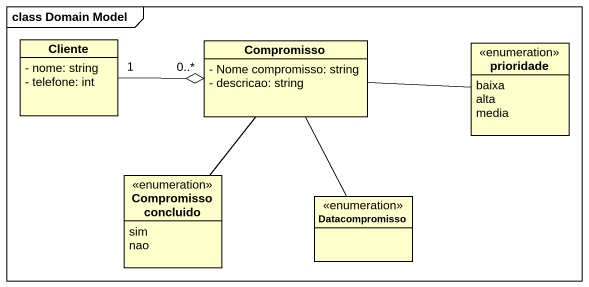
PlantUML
@startuml
mainframe class Domain Model
hide circle
hide empty members
skinparam classAttributeIconSize 0
class Cliente {
  - nome: string
  - telefone: int
}
class Compromisso {
  - Nome compromisso: string
  - descricao: string
}
enum prioridade {
  baixa
  alta
  media
}
enum "Compromisso concluido" as Compromisso_concluido {
  sim
  nao
}
enum Datacompromisso
Cliente "1" -right-o "0..*" Compromisso
prioridade -left- Compromisso
Compromisso_concluido -up- Compromisso
Datacompromisso -up- Compromisso
@enduml
